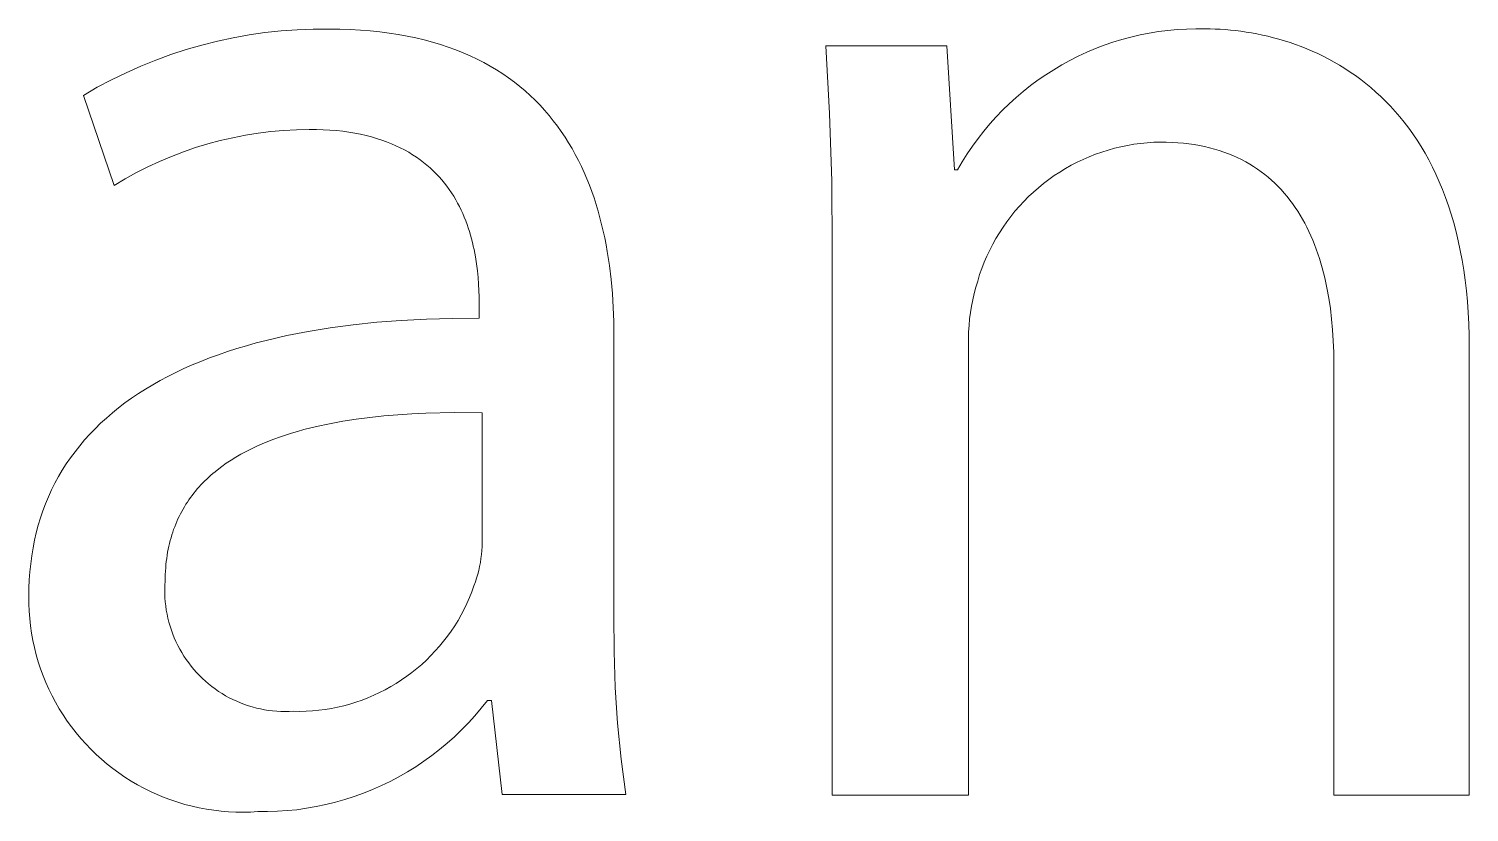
# Model space of a CAD drawing. Header units: millimetres. Extents: x 1383 to 4664, y -160 to 2132.
# Drawn here: x 4032.65 to 4063.23, y -105.34 to -88.71 of the extents above; entities that cross this region are included whole.
import ezdxf

# ---------------------------------------------------------------- set-up
doc = ezdxf.new("R2010")
doc.units = ezdxf.units.MM
doc.header["$MEASUREMENT"] = 0
doc.layers.add('Domyślny', color=7, linetype='Continuous', true_color=0x000000)

msp = doc.modelspace()

# ---------------------------------------------------------------- linework, layer by layer
at = {"layer": 'Domyślny', "color": 18, "lineweight": 15, "true_color": 0x000000}
for p, q in [((4036.321, -89.053), (4036.654, -88.969)), ((4036.654, -88.969), (4036.988, -88.897)), ((4036.988, -88.897), (4037.325, -88.837)), ((4037.325, -88.837), (4037.664, -88.788)), ((4037.664, -88.788), (4038.005, -88.752)), ((4038.005, -88.752), (4038.346, -88.727)), ((4038.346, -88.727), (4038.689, -88.713)), ((4038.689, -88.713), (4039.031, -88.712)), ((4039.031, -88.712), (4039.256, -88.715)), ((4039.256, -88.715), (4039.475, -88.722)), ((4039.475, -88.722), (4039.689, -88.734)), ((4039.689, -88.734), (4039.898, -88.75)), ((4039.898, -88.75), (4040.102, -88.771)), ((4040.102, -88.771), (4040.301, -88.797)), ((4040.301, -88.797), (4040.495, -88.827)), ((4040.495, -88.827), (4040.683, -88.861)), ((4040.683, -88.861), (4040.867, -88.9)), ((4040.867, -88.9), (4041.046, -88.942)), ((4041.046, -88.942), (4041.221, -88.989)), ((4055.667, -88.993), (4055.857, -88.935)), ((4055.857, -88.935), (4056.049, -88.883)), ((4056.049, -88.883), (4056.242, -88.838)), ((4056.242, -88.838), (4056.437, -88.799)), ((4056.437, -88.799), (4056.633, -88.767)), ((4056.633, -88.767), (4056.83, -88.742)), ((4056.83, -88.742), (4057.028, -88.724)), ((4057.028, -88.724), (4057.227, -88.712)), ((4057.227, -88.712), (4057.425, -88.707)), ((4057.425, -88.707), (4057.624, -88.709)), ((4057.624, -88.709), (4057.728, -88.71)), ((4057.728, -88.71), (4057.833, -88.713)), ((4057.833, -88.713), (4057.94, -88.718)), ((4057.94, -88.718), (4058.049, -88.725)), ((4058.049, -88.725), (4058.158, -88.734)), ((4058.158, -88.734), (4058.27, -88.746)), ((4058.27, -88.746), (4058.382, -88.76)), ((4058.382, -88.76), (4058.495, -88.776)), ((4058.495, -88.776), (4058.609, -88.795)), ((4058.609, -88.795), (4058.724, -88.816)), ((4058.724, -88.816), (4058.84, -88.84)), ((4058.84, -88.84), (4058.956, -88.867)), ((4058.956, -88.867), (4059.073, -88.896)), ((4059.073, -88.896), (4059.191, -88.928)), ((4059.191, -88.928), (4059.308, -88.963)), ((4059.308, -88.963), (4059.426, -89)), ((4035.345, -89.371), (4035.667, -89.254)), ((4035.667, -89.254), (4035.992, -89.148)), ((4035.992, -89.148), (4036.321, -89.053)), ((4041.221, -88.989), (4041.39, -89.04)), ((4041.39, -89.04), (4041.555, -89.094)), ((4041.555, -89.094), (4041.715, -89.153)), ((4041.715, -89.153), (4041.871, -89.215)), ((4041.871, -89.215), (4042.022, -89.281)), ((4042.022, -89.281), (4042.168, -89.35)), ((4049.651, -90.507), (4049.571, -89.069)), ((4049.571, -89.069), (4052.139, -89.069)), ((4052.139, -89.069), (4052.303, -91.703)), ((4054.753, -89.378), (4054.93, -89.289)), ((4054.93, -89.289), (4055.111, -89.205)), ((4055.111, -89.205), (4055.294, -89.128)), ((4055.294, -89.128), (4055.479, -89.057)), ((4055.479, -89.057), (4055.667, -88.993)), ((4059.426, -89), (4059.544, -89.041)), ((4059.544, -89.041), (4059.662, -89.085)), ((4059.662, -89.085), (4059.779, -89.132)), ((4059.779, -89.132), (4059.897, -89.182)), ((4059.897, -89.182), (4060.014, -89.235)), ((4060.014, -89.235), (4060.131, -89.291)), ((4034.715, -89.639), (4035.028, -89.5)), ((4035.028, -89.5), (4035.345, -89.371)), ((4042.168, -89.35), (4042.311, -89.424)), ((4042.311, -89.424), (4042.448, -89.5)), ((4042.448, -89.5), (4042.582, -89.58)), ((4042.582, -89.58), (4042.711, -89.663)), ((4054.241, -89.682), (4054.408, -89.575)), ((4054.408, -89.575), (4054.579, -89.473)), ((4054.579, -89.473), (4054.753, -89.378)), ((4060.131, -89.291), (4060.247, -89.351)), ((4060.247, -89.351), (4060.362, -89.414)), ((4060.362, -89.414), (4060.477, -89.481)), ((4060.477, -89.481), (4060.591, -89.551)), ((4060.591, -89.551), (4060.704, -89.625)), ((4034.105, -89.95), (4034.407, -89.79)), ((4034.407, -89.79), (4034.715, -89.639)), ((4042.711, -89.663), (4042.837, -89.749)), ((4042.837, -89.749), (4042.958, -89.839)), ((4042.958, -89.839), (4043.075, -89.931)), ((4053.917, -89.912), (4054.077, -89.794)), ((4054.077, -89.794), (4054.241, -89.682)), ((4060.704, -89.625), (4060.816, -89.702)), ((4060.816, -89.702), (4060.926, -89.783)), ((4060.926, -89.783), (4061.035, -89.868)), ((4061.035, -89.868), (4061.143, -89.957)), ((4033.808, -90.122), (4034.105, -89.95)), ((4034.464, -92.034), (4033.808, -90.122)), ((4043.075, -89.931), (4043.188, -90.027)), ((4043.188, -90.027), (4043.297, -90.125)), ((4043.297, -90.125), (4043.402, -90.226)), ((4053.463, -90.298), (4053.61, -90.164)), ((4053.61, -90.164), (4053.762, -90.036)), ((4053.762, -90.036), (4053.917, -89.912)), ((4061.143, -89.957), (4061.25, -90.05)), ((4061.25, -90.05), (4061.355, -90.147)), ((4061.355, -90.147), (4061.458, -90.248)), ((4043.402, -90.226), (4043.503, -90.33)), ((4043.503, -90.33), (4043.601, -90.437)), ((4043.601, -90.437), (4043.695, -90.546)), ((4049.695, -91.946), (4049.651, -90.507)), ((4053.184, -90.58), (4053.321, -90.437)), ((4053.321, -90.437), (4053.463, -90.298)), ((4061.458, -90.248), (4061.559, -90.352)), ((4061.559, -90.352), (4061.658, -90.462)), ((4061.658, -90.462), (4061.756, -90.575)), ((4043.695, -90.546), (4043.785, -90.658)), ((4043.785, -90.658), (4043.871, -90.772)), ((4043.871, -90.772), (4043.954, -90.888)), ((4052.924, -90.881), (4053.051, -90.728)), ((4053.051, -90.728), (4053.184, -90.58)), ((4061.756, -90.575), (4061.851, -90.693)), ((4061.851, -90.693), (4061.944, -90.815)), ((4061.944, -90.815), (4062.034, -90.941)), ((4036.715, -91.08), (4036.452, -91.151)), ((4036.981, -91.019), (4036.715, -91.08)), ((4037.249, -90.966), (4036.981, -91.019)), ((4037.518, -90.923), (4037.249, -90.966)), ((4037.788, -90.889), (4037.518, -90.923)), ((4038.06, -90.864), (4037.788, -90.889)), ((4038.332, -90.849), (4038.06, -90.864)), ((4038.605, -90.843), (4038.332, -90.849)), ((4038.755, -90.844), (4038.605, -90.843)), ((4038.901, -90.85), (4038.755, -90.844)), ((4039.042, -90.858), (4038.901, -90.85)), ((4039.18, -90.87), (4039.042, -90.858)), ((4039.314, -90.884), (4039.18, -90.87)), ((4039.444, -90.902), (4039.314, -90.884)), ((4039.569, -90.923), (4039.444, -90.902)), ((4039.692, -90.947), (4039.569, -90.923)), ((4039.81, -90.974), (4039.692, -90.947)), ((4039.924, -91.003), (4039.81, -90.974)), ((4040.035, -91.035), (4039.924, -91.003)), ((4040.143, -91.07), (4040.035, -91.035)), ((4040.246, -91.107), (4040.143, -91.07)), ((4040.347, -91.147), (4040.246, -91.107)), ((4043.954, -90.888), (4044.034, -91.007)), ((4044.034, -91.007), (4044.11, -91.128)), ((4052.685, -91.198), (4052.802, -91.037)), ((4052.802, -91.037), (4052.924, -90.881)), ((4056.532, -91.117), (4056.392, -91.126)), ((4056.673, -91.113), (4056.532, -91.117)), ((4056.799, -91.114), (4056.673, -91.113)), ((4056.923, -91.119), (4056.799, -91.114)), ((4057.044, -91.126), (4056.923, -91.119)), ((4062.034, -90.941), (4062.122, -91.072)), ((4062.122, -91.072), (4062.208, -91.207)), ((4035.679, -91.417), (4035.428, -91.524)), ((4035.933, -91.32), (4035.679, -91.417)), ((4036.191, -91.231), (4035.933, -91.32)), ((4036.452, -91.151), (4036.191, -91.231)), ((4040.444, -91.189), (4040.347, -91.147)), ((4040.537, -91.234), (4040.444, -91.189)), ((4040.628, -91.28), (4040.537, -91.234)), ((4040.715, -91.329), (4040.628, -91.28)), ((4040.798, -91.38), (4040.715, -91.329)), ((4040.879, -91.433), (4040.798, -91.38)), ((4044.11, -91.128), (4044.182, -91.25)), ((4044.182, -91.25), (4044.252, -91.375)), ((4044.252, -91.375), (4044.318, -91.502)), ((4052.468, -91.531), (4052.574, -91.363)), ((4052.574, -91.363), (4052.685, -91.198)), ((4055.163, -91.424), (4055.033, -91.48)), ((4055.294, -91.372), (4055.163, -91.424)), ((4055.427, -91.325), (4055.294, -91.372)), ((4055.561, -91.282), (4055.427, -91.325)), ((4055.697, -91.245), (4055.561, -91.282)), ((4055.834, -91.211), (4055.697, -91.245)), ((4055.972, -91.183), (4055.834, -91.211)), ((4056.111, -91.159), (4055.972, -91.183)), ((4056.251, -91.14), (4056.111, -91.159)), ((4056.392, -91.126), (4056.251, -91.14)), ((4057.163, -91.137), (4057.044, -91.126)), ((4057.279, -91.151), (4057.163, -91.137)), ((4057.393, -91.167), (4057.279, -91.151)), ((4057.504, -91.187), (4057.393, -91.167)), ((4057.612, -91.209), (4057.504, -91.187)), ((4057.719, -91.234), (4057.612, -91.209)), ((4057.823, -91.262), (4057.719, -91.234)), ((4057.924, -91.293), (4057.823, -91.262)), ((4058.023, -91.326), (4057.924, -91.293)), ((4058.12, -91.362), (4058.023, -91.326)), ((4058.214, -91.401), (4058.12, -91.362)), ((4058.306, -91.442), (4058.214, -91.401)), ((4062.208, -91.207), (4062.291, -91.348)), ((4062.291, -91.348), (4062.371, -91.492)), ((4035.18, -91.639), (4034.937, -91.762)), ((4035.428, -91.524), (4035.18, -91.639)), ((4040.957, -91.487), (4040.879, -91.433)), ((4041.031, -91.544), (4040.957, -91.487)), ((4041.103, -91.602), (4041.031, -91.544)), ((4041.172, -91.662), (4041.103, -91.602)), ((4041.238, -91.724), (4041.172, -91.662)), ((4041.301, -91.787), (4041.238, -91.724)), ((4044.318, -91.502), (4044.381, -91.631)), ((4044.381, -91.631), (4044.44, -91.762)), ((4052.303, -91.703), (4052.368, -91.703)), ((4052.368, -91.703), (4052.468, -91.531)), ((4054.658, -91.675), (4054.538, -91.748)), ((4054.781, -91.605), (4054.658, -91.675)), ((4054.906, -91.54), (4054.781, -91.605)), ((4055.033, -91.48), (4054.906, -91.54)), ((4058.396, -91.486), (4058.306, -91.442)), ((4058.484, -91.532), (4058.396, -91.486)), ((4058.569, -91.58), (4058.484, -91.532)), ((4058.652, -91.632), (4058.569, -91.58)), ((4058.733, -91.685), (4058.652, -91.632)), ((4058.811, -91.741), (4058.733, -91.685)), ((4062.371, -91.492), (4062.448, -91.642)), ((4062.448, -91.642), (4062.523, -91.796)), ((4034.698, -91.894), (4034.464, -92.034)), ((4034.937, -91.762), (4034.698, -91.894)), ((4041.361, -91.851), (4041.301, -91.787)), ((4041.419, -91.917), (4041.361, -91.851)), ((4041.474, -91.984), (4041.419, -91.917)), ((4041.527, -92.052), (4041.474, -91.984)), ((4044.44, -91.762), (4044.497, -91.894)), ((4044.497, -91.894), (4044.551, -92.028)), ((4044.551, -92.028), (4044.601, -92.163)), ((4049.702, -93.385), (4049.695, -91.946)), ((4054.192, -91.992), (4054.083, -92.081)), ((4054.305, -91.907), (4054.192, -91.992)), ((4054.42, -91.825), (4054.305, -91.907)), ((4054.538, -91.748), (4054.42, -91.825)), ((4058.888, -91.799), (4058.811, -91.741)), ((4058.962, -91.859), (4058.888, -91.799)), ((4059.034, -91.922), (4058.962, -91.859)), ((4059.104, -91.987), (4059.034, -91.922)), ((4059.171, -92.054), (4059.104, -91.987)), ((4062.523, -91.796), (4062.594, -91.956)), ((4062.594, -91.956), (4062.662, -92.12)), ((4041.577, -92.122), (4041.527, -92.052)), ((4041.625, -92.192), (4041.577, -92.122)), ((4041.67, -92.263), (4041.625, -92.192)), ((4041.713, -92.336), (4041.67, -92.263)), ((4041.754, -92.409), (4041.713, -92.336)), ((4044.601, -92.163), (4044.649, -92.3)), ((4044.649, -92.3), (4044.694, -92.438)), ((4053.874, -92.271), (4053.775, -92.371)), ((4053.977, -92.174), (4053.874, -92.271)), ((4054.083, -92.081), (4053.977, -92.174)), ((4059.237, -92.123), (4059.171, -92.054)), ((4059.301, -92.194), (4059.237, -92.123)), ((4059.362, -92.267), (4059.301, -92.194)), ((4059.422, -92.343), (4059.362, -92.267)), ((4059.479, -92.42), (4059.422, -92.343)), ((4062.662, -92.12), (4062.726, -92.289)), ((4062.726, -92.289), (4062.788, -92.463)), ((4041.792, -92.483), (4041.754, -92.409)), ((4041.828, -92.557), (4041.792, -92.483)), ((4041.863, -92.632), (4041.828, -92.557)), ((4041.895, -92.708), (4041.863, -92.632)), ((4044.694, -92.438), (4044.736, -92.578)), ((4044.736, -92.578), (4044.775, -92.719)), ((4053.586, -92.581), (4053.498, -92.69)), ((4053.679, -92.474), (4053.586, -92.581)), ((4053.775, -92.371), (4053.679, -92.474)), ((4059.534, -92.499), (4059.479, -92.42)), ((4059.588, -92.58), (4059.534, -92.499)), ((4059.639, -92.663), (4059.588, -92.58)), ((4062.788, -92.463), (4062.846, -92.643)), ((4062.846, -92.643), (4062.9, -92.827)), ((4041.925, -92.784), (4041.895, -92.708)), ((4041.954, -92.86), (4041.925, -92.784)), ((4041.98, -92.936), (4041.954, -92.86)), ((4042.005, -93.013), (4041.98, -92.936)), ((4044.775, -92.719), (4044.811, -92.861)), ((4044.811, -92.861), (4044.845, -93.004)), ((4053.332, -92.918), (4053.255, -93.037)), ((4053.413, -92.803), (4053.332, -92.918)), ((4053.498, -92.69), (4053.413, -92.803)), ((4059.689, -92.747), (4059.639, -92.663)), ((4059.736, -92.834), (4059.689, -92.747)), ((4059.782, -92.922), (4059.736, -92.834)), ((4059.826, -93.011), (4059.782, -92.922)), ((4062.9, -92.827), (4062.95, -93.017)), ((4042.028, -93.09), (4042.005, -93.013)), ((4042.049, -93.167), (4042.028, -93.09)), ((4042.069, -93.243), (4042.049, -93.167)), ((4042.087, -93.32), (4042.069, -93.243)), ((4044.845, -93.004), (4044.876, -93.148)), ((4044.876, -93.148), (4044.905, -93.293)), ((4053.182, -93.157), (4053.114, -93.281)), ((4053.255, -93.037), (4053.182, -93.157)), ((4059.868, -93.103), (4059.826, -93.011)), ((4059.908, -93.196), (4059.868, -93.103)), ((4059.946, -93.29), (4059.908, -93.196)), ((4062.95, -93.017), (4062.997, -93.213)), ((4062.997, -93.213), (4063.039, -93.413)), ((4042.103, -93.396), (4042.087, -93.32)), ((4042.132, -93.548), (4042.103, -93.396)), ((4042.156, -93.698), (4042.132, -93.548)), ((4044.905, -93.293), (4044.931, -93.438)), ((4044.931, -93.438), (4044.976, -93.732)), ((4049.702, -104.978), (4049.702, -93.385)), ((4052.989, -93.534), (4052.934, -93.663)), ((4053.049, -93.406), (4052.989, -93.534)), ((4053.114, -93.281), (4053.049, -93.406)), ((4059.982, -93.387), (4059.946, -93.29)), ((4060.016, -93.484), (4059.982, -93.387)), ((4060.049, -93.583), (4060.016, -93.484)), ((4063.039, -93.413), (4063.078, -93.619)), ((4042.174, -93.846), (4042.156, -93.698)), ((4042.189, -93.99), (4042.174, -93.846)), ((4044.976, -93.732), (4045.012, -94.028)), ((4052.883, -93.795), (4052.836, -93.928)), ((4052.934, -93.663), (4052.883, -93.795)), ((4060.08, -93.684), (4060.049, -93.583)), ((4060.109, -93.786), (4060.08, -93.684)), ((4060.137, -93.889), (4060.109, -93.786)), ((4063.078, -93.619), (4063.112, -93.831)), ((4063.112, -93.831), (4063.143, -94.048)), ((4042.199, -94.131), (4042.189, -93.99)), ((4042.206, -94.267), (4042.199, -94.131)), ((4045.012, -94.028), (4045.04, -94.326)), ((4052.794, -94.063), (4052.755, -94.194)), ((4052.836, -93.928), (4052.794, -94.063)), ((4060.162, -93.993), (4060.137, -93.889)), ((4060.187, -94.099), (4060.162, -93.993)), ((4060.209, -94.206), (4060.187, -94.099)), ((4063.143, -94.048), (4063.169, -94.271)), ((4042.209, -94.399), (4042.206, -94.267)), ((4042.21, -94.525), (4042.209, -94.399)), ((4045.04, -94.326), (4045.059, -94.625)), ((4052.69, -94.461), (4052.663, -94.596)), ((4052.72, -94.327), (4052.69, -94.461)), ((4052.755, -94.194), (4052.72, -94.327)), ((4060.249, -94.424), (4060.209, -94.206)), ((4060.282, -94.646), (4060.249, -94.424)), ((4063.169, -94.271), (4063.19, -94.499)), ((4042.21, -94.853), (4042.21, -94.525)), ((4045.059, -94.625), (4045.07, -94.925)), ((4052.641, -94.732), (4052.624, -94.868)), ((4052.663, -94.596), (4052.641, -94.732)), ((4060.309, -94.872), (4060.282, -94.646)), ((4063.19, -94.499), (4063.207, -94.734)), ((4063.207, -94.734), (4063.219, -94.974)), ((4038.579, -95.134), (4039.048, -95.057)), ((4039.048, -95.057), (4039.534, -94.992)), ((4039.534, -94.992), (4040.037, -94.94)), ((4040.037, -94.94), (4040.556, -94.899)), ((4040.556, -94.899), (4041.091, -94.871)), ((4041.091, -94.871), (4041.643, -94.856)), ((4041.643, -94.856), (4042.21, -94.853)), ((4045.07, -94.925), (4045.073, -95.224)), ((4052.611, -95.005), (4052.602, -95.142)), ((4052.624, -94.868), (4052.611, -95.005)), ((4060.329, -95.102), (4060.309, -94.872)), ((4063.219, -94.974), (4063.226, -95.22)), ((4037.272, -95.437), (4037.479, -95.379)), ((4037.479, -95.379), (4037.691, -95.324)), ((4037.691, -95.324), (4038.126, -95.223)), ((4038.126, -95.223), (4038.579, -95.134)), ((4045.073, -95.224), (4045.073, -101.168)), ((4052.602, -95.142), (4052.598, -95.28)), ((4052.598, -95.28), (4052.598, -95.417)), ((4060.344, -95.335), (4060.329, -95.102)), ((4060.352, -95.571), (4060.344, -95.335)), ((4063.226, -95.22), (4063.229, -95.472)), ((4036.302, -95.77), (4036.487, -95.697)), ((4036.487, -95.697), (4036.677, -95.628)), ((4036.677, -95.628), (4036.871, -95.561)), ((4036.871, -95.561), (4037.069, -95.497)), ((4037.069, -95.497), (4037.272, -95.437)), ((4052.598, -95.417), (4052.598, -104.978)), ((4060.355, -95.811), (4060.352, -95.571)), ((4063.229, -95.472), (4063.229, -104.978)), ((4035.604, -96.088), (4035.772, -96.004)), ((4035.772, -96.004), (4035.944, -95.923)), ((4035.944, -95.923), (4036.121, -95.845)), ((4036.121, -95.845), (4036.302, -95.77)), ((4060.355, -104.978), (4060.355, -95.811)), ((4035.128, -96.358), (4035.282, -96.265)), ((4035.282, -96.265), (4035.441, -96.175)), ((4035.441, -96.175), (4035.604, -96.088)), ((4034.692, -96.652), (4034.833, -96.551)), ((4034.833, -96.551), (4034.978, -96.453)), ((4034.978, -96.453), (4035.128, -96.358)), ((4034.297, -96.972), (4034.424, -96.863)), ((4034.424, -96.863), (4034.555, -96.756)), ((4034.555, -96.756), (4034.692, -96.652)), ((4040.186, -96.929), (4039.892, -96.96)), ((4040.482, -96.904), (4040.186, -96.929)), ((4040.781, -96.885), (4040.482, -96.904)), ((4041.08, -96.871), (4040.781, -96.885)), ((4041.68, -96.858), (4041.08, -96.871)), ((4042.276, -96.863), (4041.68, -96.858)), ((4042.276, -99.616), (4042.276, -96.863)), ((4033.943, -97.317), (4034.056, -97.199)), ((4034.056, -97.199), (4034.174, -97.084)), ((4034.174, -97.084), (4034.297, -96.972)), ((4038.49, -97.219), (4038.357, -97.255)), ((4038.759, -97.152), (4038.49, -97.219)), ((4039.035, -97.093), (4038.759, -97.152)), ((4039.316, -97.042), (4039.035, -97.093)), ((4039.602, -96.998), (4039.316, -97.042)), ((4039.892, -96.96), (4039.602, -96.998)), ((4033.73, -97.561), (4033.834, -97.437)), ((4033.834, -97.437), (4033.943, -97.317)), ((4037.607, -97.519), (4037.49, -97.571)), ((4037.727, -97.469), (4037.607, -97.519)), ((4037.849, -97.422), (4037.727, -97.469)), ((4037.973, -97.377), (4037.849, -97.422)), ((4038.099, -97.334), (4037.973, -97.377)), ((4038.227, -97.294), (4038.099, -97.334)), ((4038.357, -97.255), (4038.227, -97.294)), ((4033.446, -97.947), (4033.536, -97.815)), ((4033.536, -97.815), (4033.631, -97.687)), ((4033.631, -97.687), (4033.73, -97.561)), ((4037.047, -97.803), (4036.943, -97.867)), ((4037.154, -97.741), (4037.047, -97.803)), ((4037.263, -97.682), (4037.154, -97.741)), ((4037.375, -97.625), (4037.263, -97.682)), ((4037.49, -97.571), (4037.375, -97.625)), ((4033.281, -98.217), (4033.361, -98.081)), ((4033.361, -98.081), (4033.446, -97.947)), ((4036.559, -98.151), (4036.514, -98.189)), ((4036.604, -98.113), (4036.559, -98.151)), ((4036.65, -98.076), (4036.604, -98.113)), ((4036.745, -98.003), (4036.65, -98.076)), ((4036.843, -97.934), (4036.745, -98.003)), ((4036.943, -97.867), (4036.843, -97.934)), ((4033.134, -98.499), (4033.205, -98.357)), ((4033.205, -98.357), (4033.281, -98.217)), ((4036.265, -98.435), (4036.227, -98.479)), ((4036.305, -98.393), (4036.265, -98.435)), ((4036.345, -98.351), (4036.305, -98.393)), ((4036.386, -98.309), (4036.345, -98.351)), ((4036.428, -98.268), (4036.386, -98.309)), ((4036.471, -98.229), (4036.428, -98.268)), ((4036.514, -98.189), (4036.471, -98.229)), ((4033.006, -98.791), (4033.068, -98.644)), ((4033.068, -98.644), (4033.134, -98.499)), ((4036.017, -98.756), (4035.985, -98.805)), ((4036.049, -98.708), (4036.017, -98.756)), ((4036.083, -98.661), (4036.049, -98.708)), ((4036.118, -98.614), (4036.083, -98.661)), ((4036.153, -98.568), (4036.118, -98.614)), ((4036.19, -98.523), (4036.153, -98.568)), ((4036.227, -98.479), (4036.19, -98.523)), ((4032.898, -99.094), (4032.95, -98.941)), ((4032.95, -98.941), (4033.006, -98.791)), ((4035.842, -99.061), (4035.817, -99.115)), ((4035.869, -99.008), (4035.842, -99.061)), ((4035.896, -98.956), (4035.869, -99.008)), ((4035.925, -98.905), (4035.896, -98.956)), ((4035.954, -98.855), (4035.925, -98.905)), ((4035.985, -98.805), (4035.954, -98.855)), ((4032.809, -99.407), (4032.851, -99.249)), ((4032.851, -99.249), (4032.898, -99.094)), ((4035.725, -99.337), (4035.705, -99.395)), ((4035.747, -99.28), (4035.725, -99.337)), ((4035.769, -99.224), (4035.747, -99.28)), ((4035.792, -99.169), (4035.769, -99.224)), ((4035.817, -99.115), (4035.792, -99.169)), ((4032.74, -99.731), (4032.772, -99.568)), ((4032.772, -99.568), (4032.809, -99.407)), ((4035.637, -99.634), (4035.622, -99.696)), ((4035.652, -99.573), (4035.637, -99.634)), ((4035.669, -99.513), (4035.652, -99.573)), ((4035.686, -99.453), (4035.669, -99.513)), ((4035.705, -99.395), (4035.686, -99.453)), ((4042.274, -99.702), (4042.276, -99.616)), ((4032.69, -100.065), (4032.713, -99.896)), ((4032.713, -99.896), (4032.74, -99.731)), ((4035.577, -99.953), (4035.569, -100.019)), ((4035.587, -99.887), (4035.577, -99.953)), ((4035.597, -99.823), (4035.587, -99.887)), ((4035.609, -99.759), (4035.597, -99.823)), ((4035.622, -99.696), (4035.609, -99.759)), ((4042.237, -100.041), (4042.25, -99.956)), ((4042.25, -99.956), (4042.26, -99.872)), ((4042.26, -99.872), (4042.268, -99.787)), ((4042.268, -99.787), (4042.274, -99.702)), ((4032.66, -100.409), (4032.673, -100.236)), ((4032.673, -100.236), (4032.69, -100.065)), ((4035.548, -100.293), (4035.546, -100.364)), ((4035.551, -100.223), (4035.548, -100.293)), ((4035.556, -100.154), (4035.551, -100.223)), ((4035.562, -100.086), (4035.556, -100.154)), ((4035.569, -100.019), (4035.562, -100.086)), ((4042.157, -100.373), (4042.181, -100.291)), ((4042.181, -100.291), (4042.202, -100.208)), ((4042.202, -100.208), (4042.221, -100.125)), ((4042.221, -100.125), (4042.237, -100.041)), ((4032.65, -100.763), (4032.653, -100.585)), ((4032.653, -100.585), (4032.66, -100.409)), ((4035.54, -100.523), (4035.537, -100.611)), ((4035.546, -100.436), (4035.54, -100.523)), ((4035.546, -100.364), (4035.546, -100.436)), ((4042.055, -100.661), (4042.101, -100.534)), ((4042.101, -100.534), (4042.13, -100.454)), ((4042.13, -100.454), (4042.157, -100.373)), ((4032.651, -100.92), (4032.65, -100.763)), ((4035.537, -100.611), (4035.538, -100.699)), ((4035.538, -100.699), (4035.541, -100.787)), ((4035.541, -100.787), (4035.548, -100.875)), ((4035.548, -100.875), (4035.557, -100.963)), ((4041.951, -100.91), (4042.005, -100.786)), ((4042.005, -100.786), (4042.055, -100.661)), ((4032.658, -101.076), (4032.651, -100.92)), ((4032.67, -101.231), (4032.658, -101.076)), ((4035.557, -100.963), (4035.569, -101.05)), ((4035.569, -101.05), (4035.585, -101.136)), ((4035.585, -101.136), (4035.603, -101.222)), ((4041.762, -101.269), (4041.829, -101.151)), ((4041.829, -101.151), (4041.892, -101.032)), ((4041.892, -101.032), (4041.951, -100.91)), ((4045.073, -101.168), (4045.074, -101.931)), ((4032.687, -101.387), (4032.67, -101.231)), ((4032.709, -101.541), (4032.687, -101.387)), ((4035.603, -101.222), (4035.625, -101.308)), ((4035.625, -101.308), (4035.649, -101.392)), ((4035.649, -101.392), (4035.676, -101.476)), ((4035.676, -101.476), (4035.706, -101.559)), ((4041.538, -101.606), (4041.616, -101.496)), ((4041.616, -101.496), (4041.691, -101.384)), ((4041.691, -101.384), (4041.762, -101.269)), ((4032.737, -101.695), (4032.709, -101.541)), ((4032.77, -101.847), (4032.737, -101.695)), ((4035.706, -101.559), (4035.739, -101.64)), ((4035.739, -101.64), (4035.774, -101.721)), ((4035.774, -101.721), (4035.813, -101.8)), ((4035.813, -101.8), (4035.854, -101.878)), ((4041.28, -101.919), (4041.37, -101.817)), ((4041.37, -101.817), (4041.456, -101.713)), ((4041.456, -101.713), (4041.538, -101.606)), ((4032.808, -101.999), (4032.77, -101.847)), ((4032.852, -102.149), (4032.808, -101.999)), ((4035.854, -101.878), (4035.898, -101.954)), ((4035.898, -101.954), (4035.944, -102.029)), ((4035.944, -102.029), (4035.993, -102.102)), ((4035.993, -102.102), (4036.044, -102.174)), ((4040.992, -102.203), (4041.091, -102.112)), ((4041.091, -102.112), (4041.187, -102.017)), ((4041.187, -102.017), (4041.28, -101.919)), ((4045.074, -101.931), (4045.1, -102.693)), ((4032.901, -102.297), (4032.852, -102.149)), ((4032.954, -102.444), (4032.901, -102.297)), ((4036.044, -102.174), (4036.098, -102.243)), ((4036.098, -102.243), (4036.154, -102.311)), ((4036.154, -102.311), (4036.212, -102.377)), ((4036.212, -102.377), (4036.273, -102.441)), ((4040.676, -102.457), (4040.784, -102.376)), ((4040.784, -102.376), (4040.889, -102.291)), ((4040.889, -102.291), (4040.992, -102.203)), ((4033.013, -102.589), (4032.954, -102.444)), ((4033.077, -102.731), (4033.013, -102.589)), ((4033.146, -102.871), (4033.077, -102.731)), ((4036.273, -102.441), (4036.336, -102.502)), ((4036.336, -102.502), (4036.401, -102.562)), ((4036.401, -102.562), (4036.467, -102.619)), ((4036.467, -102.619), (4036.536, -102.674)), ((4036.536, -102.674), (4036.607, -102.726)), ((4036.607, -102.726), (4036.679, -102.776)), ((4040.097, -102.803), (4040.217, -102.742)), ((4040.217, -102.742), (4040.335, -102.676)), ((4040.335, -102.676), (4040.451, -102.607)), ((4040.451, -102.607), (4040.565, -102.534)), ((4040.565, -102.534), (4040.676, -102.457)), ((4045.1, -102.693), (4045.15, -103.454)), ((4033.219, -103.009), (4033.146, -102.871)), ((4033.297, -103.145), (4033.219, -103.009)), ((4036.679, -102.776), (4036.753, -102.824)), ((4036.753, -102.824), (4036.829, -102.869)), ((4036.829, -102.869), (4036.906, -102.911)), ((4036.906, -102.911), (4036.985, -102.951)), ((4036.985, -102.951), (4037.065, -102.988)), ((4037.065, -102.988), (4037.146, -103.022)), ((4037.146, -103.022), (4037.228, -103.053)), ((4039.337, -103.081), (4039.467, -103.045)), ((4039.467, -103.045), (4039.596, -103.006)), ((4039.596, -103.006), (4039.724, -102.961)), ((4039.724, -102.961), (4039.85, -102.913)), ((4039.85, -102.913), (4039.974, -102.86)), ((4039.974, -102.86), (4040.097, -102.803)), ((4042.385, -102.971), (4042.257, -103.134)), ((4042.473, -102.971), (4042.385, -102.971)), ((4042.702, -104.97), (4042.473, -102.971)), ((4033.38, -103.277), (4033.297, -103.145)), ((4033.467, -103.407), (4033.38, -103.277)), ((4037.228, -103.053), (4037.311, -103.082)), ((4037.311, -103.082), (4037.395, -103.107)), ((4037.395, -103.107), (4037.481, -103.13)), ((4037.481, -103.13), (4037.566, -103.15)), ((4037.566, -103.15), (4037.653, -103.166)), ((4037.653, -103.166), (4037.74, -103.18)), ((4037.74, -103.18), (4037.827, -103.191)), ((4037.827, -103.191), (4037.914, -103.199)), ((4037.914, -103.199), (4038.002, -103.204)), ((4038.002, -103.204), (4038.09, -103.205)), ((4038.09, -103.205), (4038.178, -103.204)), ((4038.178, -103.204), (4038.266, -103.2)), ((4038.266, -103.2), (4038.401, -103.201)), ((4038.401, -103.201), (4038.536, -103.198)), ((4038.536, -103.198), (4038.671, -103.19)), ((4038.671, -103.19), (4038.806, -103.177)), ((4038.806, -103.177), (4038.94, -103.16)), ((4038.94, -103.16), (4039.073, -103.138)), ((4039.073, -103.138), (4039.205, -103.112)), ((4039.205, -103.112), (4039.337, -103.081)), ((4042.122, -103.293), (4041.983, -103.447)), ((4042.257, -103.134), (4042.122, -103.293)), ((4033.559, -103.533), (4033.467, -103.407)), ((4033.655, -103.656), (4033.559, -103.533)), ((4033.755, -103.776), (4033.655, -103.656)), ((4041.838, -103.597), (4041.687, -103.741)), ((4041.983, -103.447), (4041.838, -103.597)), ((4045.15, -103.454), (4045.225, -104.214)), ((4033.859, -103.892), (4033.755, -103.776)), ((4033.967, -104.005), (4033.859, -103.892)), ((4041.532, -103.879), (4041.372, -104.013)), ((4041.687, -103.741), (4041.532, -103.879)), ((4034.079, -104.114), (4033.967, -104.005)), ((4034.195, -104.219), (4034.079, -104.114)), ((4034.314, -104.32), (4034.195, -104.219)), ((4041.039, -104.262), (4040.866, -104.378)), ((4041.208, -104.14), (4041.039, -104.262)), ((4041.372, -104.013), (4041.208, -104.14)), ((4045.225, -104.214), (4045.324, -104.97)), ((4034.437, -104.417), (4034.314, -104.32)), ((4034.562, -104.509), (4034.437, -104.417)), ((4034.691, -104.597), (4034.562, -104.509)), ((4040.69, -104.488), (4040.509, -104.591)), ((4040.866, -104.378), (4040.69, -104.488)), ((4034.823, -104.681), (4034.691, -104.597)), ((4034.958, -104.76), (4034.823, -104.681)), ((4035.095, -104.834), (4034.958, -104.76)), ((4035.235, -104.903), (4035.095, -104.834)), ((4039.947, -104.863), (4039.754, -104.941)), ((4040.138, -104.779), (4039.947, -104.863)), ((4040.325, -104.689), (4040.138, -104.779)), ((4040.509, -104.591), (4040.325, -104.689)), ((4035.377, -104.968), (4035.235, -104.903)), ((4035.522, -105.028), (4035.377, -104.968)), ((4035.668, -105.082), (4035.522, -105.028)), ((4035.816, -105.132), (4035.668, -105.082)), ((4035.966, -105.176), (4035.816, -105.132)), ((4036.117, -105.216), (4035.966, -105.176)), ((4038.958, -105.182), (4038.754, -105.225)), ((4039.16, -105.132), (4038.958, -105.182)), ((4039.36, -105.075), (4039.16, -105.132)), ((4039.558, -105.012), (4039.36, -105.075)), ((4039.754, -104.941), (4039.558, -105.012)), ((4045.324, -104.97), (4042.702, -104.97)), ((4052.598, -104.978), (4049.702, -104.978)), ((4063.229, -104.978), (4060.355, -104.978)), ((4036.269, -105.25), (4036.117, -105.216)), ((4036.423, -105.279), (4036.269, -105.25)), ((4036.577, -105.302), (4036.423, -105.279)), ((4036.732, -105.32), (4036.577, -105.302)), ((4036.888, -105.333), (4036.732, -105.32)), ((4037.044, -105.341), (4036.888, -105.333)), ((4037.2, -105.343), (4037.044, -105.341)), ((4037.356, -105.339), (4037.2, -105.343)), ((4037.512, -105.331), (4037.356, -105.339)), ((4037.72, -105.331), (4037.512, -105.331)), ((4037.928, -105.324), (4037.72, -105.331)), ((4038.136, -105.31), (4037.928, -105.324)), ((4038.343, -105.289), (4038.136, -105.31)), ((4038.549, -105.26), (4038.343, -105.289)), ((4038.754, -105.225), (4038.549, -105.26))]:
    msp.add_line(p, q, dxfattribs=at)

doc.saveas('drawing.dxf')
